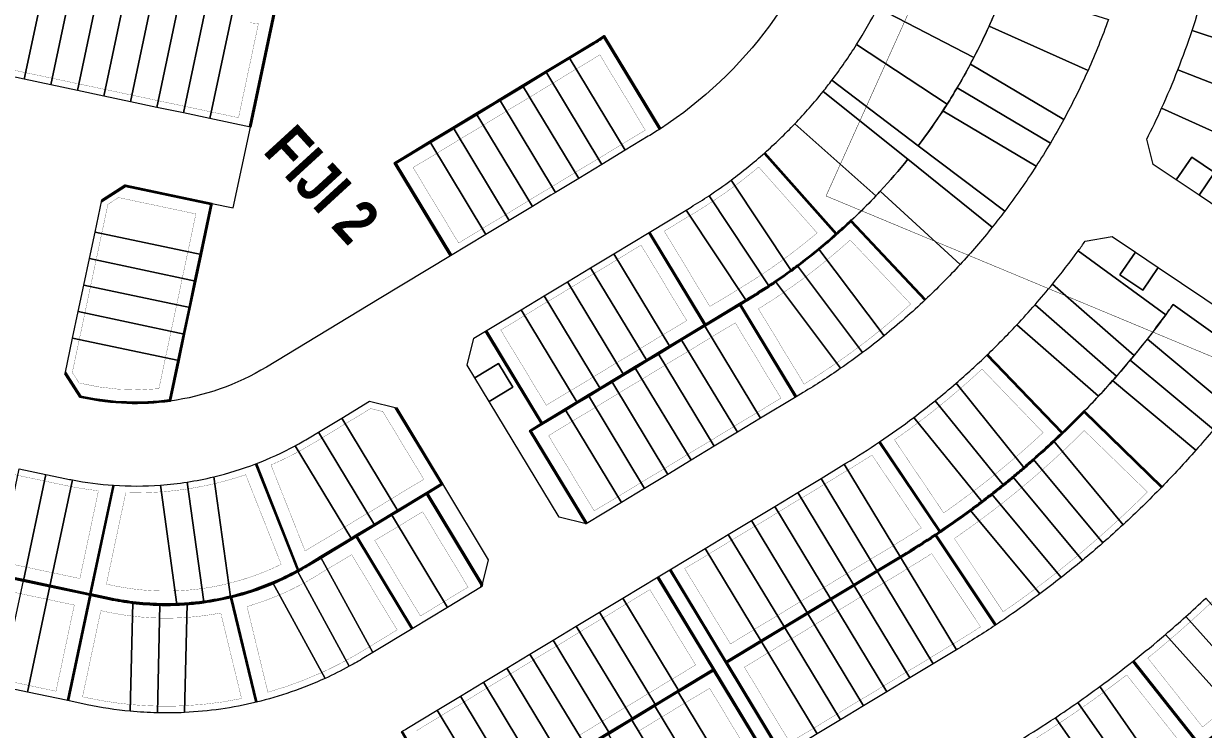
# Model space of a CAD drawing. Header units: centimetres. Extents: x -6122352 to 7132207, y -1694241 to 1947892.
# Drawn here: x 1849635 to 2110817, y -481115 to -324830 of the extents above; entities that cross this region are included whole.
import ezdxf

# ---------------------------------------------------------------- set-up
doc = ezdxf.new("R2010")
doc.units = ezdxf.units.CM
doc.header["$MEASUREMENT"] = 0
doc.linetypes.add('XR-AR-END-SETTING OUT PLAN$0$23261-XR-AR-SI-GF$0$HIDDEN', pattern=[0.375, 0.25, -0.125])
for name, color, linetype, lineweight, true_color in [('08-Compound Wall-2', 6, 'Continuous', 25, 0xff00ff), ('23585-XR-AR-DAMAC PLOT LIMITS$0$1-End units', 7, 'Continuous', 5, 0xf8991e), ('23585-XR-AR-DAMAC PLOT LIMITS$0$1-Open Space', 7, 'Continuous', 5, 0x90cf5a), ('23585-XR-AR-DAMAC PLOT LIMITS$0$1-Utility', 7, 'Continuous', 5, 0x8db1ff)]:
    doc.layers.add(name, color=color, linetype=linetype, lineweight=lineweight, true_color=true_color)
for name, color, linetype, lineweight in [('23585-XR-AR-BOUNDARY WALLS AND SETBACKS$0$A-ANNO-TEXT', 3, 'Continuous', 25), ('23585-XR-AR-DAMAC PLOT LIMITS$0$1-Mid units', 41, 'Continuous', 5), ('A-ANNO-TEXT', 3, 'Continuous', 25)]:
    doc.layers.add(name, color=color, linetype=linetype, lineweight=lineweight)
for name, color, linetype in [('23585-XR-AR-BOUNDARY WALLS AND SETBACKS$0$cluster name', 2, 'Continuous'), ('23585-XR-AR-BOUNDARY WALLS AND SETBACKS$0$setback', 7, 'XR-AR-END-SETTING OUT PLAN$0$23261-XR-AR-SI-GF$0$HIDDEN'), ('@MI-REF LAYER', 7, 'Continuous')]:
    doc.layers.add(name, color=color, linetype=linetype)
doc.layers.add('23585-XR-AR-DAMAC PLOT LIMITS$0$D-Phase New', color=7, linetype='Continuous', true_color=0x000080)
doc.styles.add('23585-XR-AR-BOUNDARY WALLS AND SETBACKS$0$Arial', font='arialbd.ttf')

# ---------------------------------------------------------------- blocks, each defined once
blk = doc.blocks.new('23585-XR-AR-BOUNDARY WALLS AND SETBACKS$0$A$Cfa569a08')
at = {"layer": '23585-XR-AR-BOUNDARY WALLS AND SETBACKS$0$cluster name', "style": '23585-XR-AR-BOUNDARY WALLS AND SETBACKS$0$Arial', "width": 0.8}
blk.add_text('FIJI 2', height=10, dxfattribs=at).set_placement((497937.17, 2770061.1))
blk = doc.blocks.new('23585-XR-AR-BOUNDARY WALLS AND SETBACKS')
at = {"layer": '08-Compound Wall-2'}
for points in [[(498150.86, 2770157.6), (498174.72, 2770158.83, -0.009717), (498175.06, 2770148.19, -0.005475), (498175.07, 2770142.19, -0.001638), (498175.05, 2770140.4, -0.003837), (498174.95, 2770136.19, -0.001716), (498174.88, 2770134.32, -0.005538), (498174.58, 2770128.26, -0.002462), (498174.41, 2770125.56), (498150.57, 2770127.25)], [(498126.4, 2770157.98), (498102.34, 2770156.59, -0.008403), (498102.62, 2770149.83), (498078.73, 2770149.24)], [(498126.41, 2770157.78), (498102.55, 2770156.4, -0.008279), (498102.82, 2770149.73, -0.010703), (498102.85, 2770141.1, -0.003451), (498102.78, 2770138.31, -0.00399), (498102.65, 2770135.1, -0.003451), (498102.5, 2770132.32, -0.00399), (498102.27, 2770129.11, -0.003451), (498102.03, 2770126.33, -0.003997), (498101.71, 2770123.12, -0.010158), (498100.67, 2770114.99, -0.001368), (498100.5, 2770113.9), (498124.12, 2770110.23)], [(498076.85, 2770118.66), (498100.48, 2770115.12, 0.010034), (498101.51, 2770123.14, 0.003997), (498101.84, 2770126.35, 0.003451), (498102.07, 2770129.12, 0.00399), (498102.3, 2770132.33, 0.003451), (498102.45, 2770135.11, 0.00399), (498102.58, 2770138.32, 0.003451), (498102.65, 2770141.1, 0.007448), (498102.67, 2770147.1, 0.00313), (498102.63, 2770149.63), (498078.73, 2770149.04)], [(498012.47, 2770143.08), (498036.37, 2770142.68, 0.008024), (498036.37, 2770147.02), (498060.46, 2770147.39)], [(498057.02, 2770111.75), (498033.59, 2770116.43), (498033.88, 2770117.9), (498033.94, 2770118.18, 0.010571), (498034.94, 2770123.81, 0.003263), (498035.21, 2770125.56, 0.007828), (498035.74, 2770129.77, 0.003262), (498035.93, 2770131.52, 0.011091), (498036.39, 2770137.51, 0.00936), (498036.56, 2770142.58, 0.00784), (498036.57, 2770146.82), (498060.47, 2770147.19)], [(498012.47, 2770142.88), (498036.36, 2770142.48, -0.009174), (498036.19, 2770137.52, -0.011091), (498035.73, 2770131.54, -0.003262), (498035.55, 2770129.79, -0.007828), (498035.01, 2770125.59, -0.003263), (498034.75, 2770123.84, -0.010572), (498033.74, 2770118.22), (498033.69, 2770117.94), (498033.37, 2770116.37), (498031.63, 2770107.7), (498008.2, 2770112.4)], [(497982.3, 2770076.37), (497958.77, 2770081.09), (497960.57, 2770090.06), (497961.75, 2770095.95), (497962.93, 2770101.83), (497963.87, 2770106.5), (497964.11, 2770107.71), (497965.29, 2770113.59), (497966.47, 2770119.48), (497967.65, 2770125.36), (497968.83, 2770131.24, 0.011418), (497969.38, 2770134.34), (497992.93, 2770129.62)], [(497982.34, 2770076.57), (497959.01, 2770081.25), (497960.77, 2770090.02), (497961.95, 2770095.91), (497963.13, 2770101.79), (497964.07, 2770106.46), (497964.31, 2770107.67), (497965.49, 2770113.55), (497966.67, 2770119.44), (497967.85, 2770125.32), (497969.03, 2770131.2, 0.010662), (497969.55, 2770134.11), (497992.89, 2770129.42)], [(498150.55, 2770127.06), (498174.39, 2770125.37, -0.002874), (498174.15, 2770122.23, -0.005505), (498173.59, 2770116.22, -0.001335), (498173.43, 2770114.77, -0.004158), (498172.89, 2770110.24, -0.001318), (498172.71, 2770108.81, -0.004166), (498172.07, 2770104.29, -0.001309), (498171.85, 2770102.87, -0.007045), (498170.56, 2770095.26, -0.002173), (498170.12, 2770092.93), (498146.57, 2770097)], [(498076.82, 2770118.46), (498100.45, 2770114.93, -0.001368), (498100.29, 2770113.84, -0.010918), (498098.74, 2770105.17), (498098.66, 2770104.74), (498097.48, 2770098.86), (498096.3, 2770092.98), (498095.12, 2770087.1), (498093.94, 2770081.21), (498092.76, 2770075.33), (498091.58, 2770069.45), (498089.82, 2770060.67), (498066.38, 2770065.37)], [(498113.44, 2770055.93), (498090.01, 2770060.63), (498091.77, 2770069.41), (498092.95, 2770075.29), (498094.13, 2770081.17), (498095.31, 2770087.06), (498096.49, 2770092.94), (498097.67, 2770098.82), (498098.86, 2770104.71), (498098.94, 2770105.13, 0.010794), (498100.47, 2770113.71), (498124.09, 2770110.03)], [(497908.76, 2770110.93), (497926.64, 2770094.77, -0.008674), (497921.05, 2770088.95, -0.003246), (497918.9, 2770086.82, -0.003202), (497916.76, 2770084.74, -0.000873), (497916.17, 2770084.18), (497931.36, 2770062.93)], [(498065.71, 2770062.04), (498089.15, 2770057.34), (498087.39, 2770048.57), (498087.33, 2770048.3), (498086.21, 2770042.72), (498086.21, 2770042.68), (498086.15, 2770042.42), (498085.02, 2770036.8), (498084.97, 2770036.54), (498083.84, 2770030.92), (498083.79, 2770030.66), (498082.66, 2770025.03), (498082.61, 2770024.77), (498081.48, 2770019.15), (498081.43, 2770018.89), (498080.3, 2770013.27), (498080.25, 2770013.01), (498079.12, 2770007.39), (498079.07, 2770007.12), (498077.94, 2770001.5), (498077.89, 2770001.24), (498076.4, 2769993.8, -0.003013), (498076.09, 2769992.3), (498052.72, 2769997.31)], [(498099.67, 2769987.34), (498076.3, 2769992.33, 0.002876), (498076.59, 2769993.76), (498078.09, 2770001.2), (498078.14, 2770001.46), (498079.27, 2770007.09), (498079.32, 2770007.35), (498080.45, 2770012.97), (498080.5, 2770013.23), (498081.63, 2770018.85), (498081.68, 2770019.11), (498082.81, 2770024.73), (498082.86, 2770025), (498083.99, 2770030.62), (498084.04, 2770030.88), (498085.17, 2770036.5), (498085.22, 2770036.76), (498086.35, 2770042.38), (498086.4, 2770042.64), (498086.41, 2770042.68), (498087.53, 2770048.26), (498087.58, 2770048.53), (498089.34, 2770057.3), (498112.78, 2770052.6)], [(497921.1, 2770027.74), (497922.11, 2770033.82), (497938.09, 2770045.24), (497944.81, 2770035.84), (497948.3, 2770030.96), (497951.79, 2770026.07), (497955.28, 2770021.19), (497958.77, 2770016.31), (497964.09, 2770008.87, -0.086389), (497950.65, 2769995.22), (497950.03, 2769994.77), (497943.94, 2769995.79)], [(497921.27, 2770027.51), (497922.3, 2770033.71), (497938.04, 2770044.96), (497944.65, 2770035.72), (497948.14, 2770030.84), (497951.63, 2770025.96), (497955.12, 2770021.08), (497958.61, 2770016.2), (497963.85, 2770008.86, -0.085752), (497950.53, 2769995.38), (497949.98, 2769994.99), (497943.78, 2769996.02)], [(497998.83, 2770044.63), (498018.19, 2770040.74), (498017.46, 2770037.07), (498015.97, 2770029.65), (498015.65, 2770028.05), (498014.79, 2770023.76), (498013.85, 2770019.08), (498013.61, 2770017.88), (498012.05, 2770010.1), (498011.39, 2770006.85, -0.009684), (498010.89, 2770004.56), (497987.2, 2770013.59)], [(498026.21, 2769977.99), (498005.28, 2769989.52, 0.040207), (498009.27, 2769998.42, 0.024778), (498011, 2770004.18), (498011.05, 2770004.4, 0.010153), (498011.59, 2770006.81), (498012.24, 2770010.06), (498013.8, 2770017.84), (498014.02, 2770018.94), (498037.46, 2770014.24)], [(497987.13, 2770013.4), (498010.84, 2770004.36), (498010.81, 2770004.23, -0.024777), (498009.08, 2769998.48, -0.04062), (498005.05, 2769989.53), (498005.02, 2769989.46, -0.024777), (498001.86, 2769984.37, -0.015427), (497999.64, 2769981.36, -0.009347), (497998.21, 2769979.6, -0.015428), (497995.71, 2769976.83, -0.024776), (497991.35, 2769972.72, -0.021562), (497987.24, 2769969.5), (497983.79, 2769967.03), (497969.46, 2769987.08)], [(497997.8, 2769947.43), (497983.9, 2769966.87), (497987.35, 2769969.34, 0.021562), (497991.48, 2769972.56, 0.024777), (497995.85, 2769976.69, 0.015428), (497998.37, 2769979.48, 0.009347), (497999.8, 2769981.23, 0.015427), (498002.02, 2769984.25, 0.024656), (498005.18, 2769989.34), (498026.12, 2769977.82)]]:
    blk.add_lwpolyline(points, format="xyb", dxfattribs=at)
for points in [[(498046.36, 2770058.61), (498022.92, 2770063.29), (498023.48, 2770066.09), (498024.68, 2770072.07), (498025.28, 2770075.06), (498025.86, 2770077.95), (498026.46, 2770080.94), (498027.05, 2770083.83), (498027.65, 2770086.82), (498028.23, 2770089.71), (498028.83, 2770092.71), (498029.41, 2770095.6), (498030.01, 2770098.59), (498030.59, 2770101.48), (498031.77, 2770107.36), (498031.81, 2770107.56), (498033.55, 2770116.24), (498056.98, 2770111.55)], [(498008.16, 2770112.2), (498031.59, 2770107.5), (498031.57, 2770107.4), (498030.39, 2770101.52), (498029.81, 2770098.63), (498029.21, 2770095.64), (498028.63, 2770092.75), (498028.03, 2770089.75), (498027.45, 2770086.86), (498026.85, 2770083.87), (498026.27, 2770080.98), (498025.67, 2770077.99), (498025.09, 2770075.1), (498024.49, 2770072.11), (498023.33, 2770066.32), (497999.89, 2770071.02)], [(497916.02, 2770084.05), (497931.2, 2770062.81)], [(498046.32, 2770058.41), (498022.69, 2770063.13), (498023.29, 2770066.12), (497999.85, 2770070.83)], [(498089.87, 2770060.46), (498066.34, 2770065.18)], [(498065.75, 2770062.24), (498089.28, 2770057.52)], [(498113.4, 2770055.73), (498089.87, 2770060.46)], [(498089.28, 2770057.52), (498112.81, 2770052.8)], [(497999.07, 2770044.78), (498018.43, 2770040.9), (498017.65, 2770037.03), (498040.69, 2770032.41), (498041.01, 2770031.93)], [(498037.5, 2770014.43), (498014.06, 2770019.14), (498014.98, 2770023.72), (498015.84, 2770028.01), (498016.16, 2770029.61), (498017.61, 2770036.83), (498040.57, 2770032.23), (498040.84, 2770031.82)], [(497969.3, 2769986.96), (497983.62, 2769966.92), (497976.26, 2769961.65), (497971.38, 2769958.16), (497966.5, 2769954.67), (497959.22, 2769949.47), (497945.32, 2769968.91)], [(497973.23, 2769929.86), (497959.33, 2769949.31), (497966.61, 2769954.51), (497971.5, 2769958), (497976.38, 2769961.49), (497983.74, 2769966.75), (497997.64, 2769947.31)]]:
    blk.add_lwpolyline(points, dxfattribs=at)
at = {"layer": '23585-XR-AR-BOUNDARY WALLS AND SETBACKS$0$setback', "ltscale": 40, "const_width": 0.05}
for points in [[(498125.06, 2770154.8), (498105.59, 2770153.68, -0.004735), (498105.72, 2770149.8, -0.010703), (498105.75, 2770141.04, -0.003451), (498105.68, 2770138.22, -0.00399), (498105.55, 2770134.96, -0.003451), (498105.39, 2770132.14, -0.00399), (498105.16, 2770128.88, -0.003451), (498104.92, 2770126.07, -0.003997), (498104.6, 2770122.81, -0.007984), (498103.79, 2770116.33), (498123.06, 2770113.33, 0.009889), (498124.13, 2770122.13, 0.006655), (498124.66, 2770128.07, 0.00665), (498125.02, 2770134.02, 0.00665), (498125.23, 2770139.97, 0.006655), (498125.28, 2770145.94, 0.009889)], [(498152.49, 2770154.78), (498171.96, 2770155.78, -0.00704), (498172.16, 2770148.15, -0.005475), (498172.17, 2770142.22, -0.001638), (498172.15, 2770140.44, -0.003837), (498172.05, 2770136.29, -0.001716), (498171.98, 2770134.43, -0.005323), (498171.7, 2770128.66), (498152.25, 2770130.04, 0.006299), (498152.54, 2770136.37, 0.006001), (498152.67, 2770142.41, 0.006001), (498152.66, 2770148.44, 0.006299)], [(498078.73, 2770121.31), (498098.02, 2770118.42, 0.006381), (498098.63, 2770123.46, 0.003997), (498098.95, 2770126.62, 0.003451), (498099.18, 2770129.35, 0.00399), (498099.4, 2770132.51, 0.003451), (498099.55, 2770135.25, 0.00399), (498099.68, 2770138.41, 0.003451), (498099.75, 2770141.15, 0.006926), (498099.77, 2770146.66), (498080.28, 2770146.18, -0.00896), (498080.21, 2770139.76, -0.008448), (498079.94, 2770133.72, -0.008448), (498079.46, 2770127.68, -0.00896)], [(498056.12, 2770114.89), (498037, 2770118.71, 0.008542), (498037.81, 2770123.36, 0.003263), (498038.08, 2770125.15, 0.007828), (498038.63, 2770129.44, 0.003262), (498038.82, 2770131.24, 0.011091), (498039.28, 2770137.35, 0.00936), (498039.46, 2770142.53, 0.002601), (498039.48, 2770143.97), (498058.98, 2770144.27, -0.014303), (498058.69, 2770135.25, -0.009419), (498058.22, 2770129.32, -0.009419), (498057.53, 2770123.42, -0.013704)], [(498013.88, 2770139.95), (498033.38, 2770139.63, -0.00369), (498033.29, 2770137.68, -0.011091), (498032.84, 2770131.83, -0.003262), (498032.66, 2770130.11, -0.007828), (498032.14, 2770126, -0.003263), (498031.88, 2770124.29, -0.010572), (498030.9, 2770118.79), (498030.84, 2770118.51), (498030.53, 2770116.94), (498029.36, 2770111.11), (498010.24, 2770114.95), (498011.52, 2770121.35, 0.000007), (498011.52, 2770121.35), (498011.78, 2770122.62, 0.010571), (498012.62, 2770127.32, 0.013484), (498013.4, 2770133.35, 0.01467)], [(497981.42, 2770079.61), (497962.3, 2770083.44), (497963.51, 2770089.47), (497964.69, 2770095.35), (497965.87, 2770101.24), (497966.81, 2770105.91), (497967.05, 2770107.12), (497968.23, 2770113), (497969.42, 2770118.89), (497970.6, 2770124.77), (497971.78, 2770130.65, 0.000521), (497971.81, 2770130.8), (497990.92, 2770126.96, -0.00041), (497990.9, 2770126.81), (497989.71, 2770120.93), (497988.53, 2770115.05), (497987.35, 2770109.17), (497986.17, 2770103.28), (497985.93, 2770102.08), (497984.99, 2770097.4), (497983.81, 2770091.52), (497982.63, 2770085.64)], [(498151.83, 2770124.06), (498171.28, 2770122.68, -0.000198), (498171.26, 2770122.46, -0.005505), (498170.7, 2770116.52, -0.001335), (498170.55, 2770115.08, -0.004158), (498170.02, 2770110.61, -0.001318), (498169.83, 2770109.19, -0.004166), (498169.2, 2770104.72, -0.001309), (498168.99, 2770103.32, -0.006594), (498167.8, 2770096.27), (498148.58, 2770099.59, 0.006243), (498149.64, 2770105.78, 0.006001), (498150.5, 2770111.76, 0.006001), (498151.22, 2770117.75, 0.006299)], [(498077.85, 2770115.37), (498097.13, 2770112.49, -0.008633), (498095.9, 2770105.74), (498095.82, 2770105.31), (498094.64, 2770099.43), (498093.45, 2770093.55), (498092.27, 2770087.67), (498091.09, 2770081.78), (498089.91, 2770075.9), (498088.73, 2770070.02), (498087.52, 2770063.99), (498068.4, 2770067.82), (498069.61, 2770073.86), (498070.79, 2770079.74), (498071.98, 2770085.62), (498073.16, 2770091.5), (498074.34, 2770097.39), (498075.52, 2770103.27), (498076.7, 2770109.15), (498076.78, 2770109.58, 0.008223)], [(498122.14, 2770107.4, -0.007571), (498120.9, 2770100.73), (498120.82, 2770100.3), (498119.64, 2770094.41), (498118.46, 2770088.53), (498117.28, 2770082.65), (498116.1, 2770076.77), (498114.91, 2770070.88), (498113.73, 2770065), (498112.52, 2770058.97), (498093.41, 2770062.81), (498094.62, 2770068.84), (498095.8, 2770074.72), (498096.98, 2770080.6), (498098.16, 2770086.49), (498099.34, 2770092.37), (498100.52, 2770098.25), (498101.7, 2770104.13), (498101.78, 2770104.56, 0.007252), (498102.87, 2770110.4)], [(497923.14, 2770030.87), (497937.39, 2770041.06), (497942.37, 2770034.09), (497945.86, 2770029.21), (497949.35, 2770024.33), (497952.84, 2770019.45), (497956.33, 2770014.57), (497960.4, 2770008.87, -0.084357), (497947.53, 2769996.71), (497944.8, 2769997.16), (497940.47, 2770003.23), (497936.98, 2770008.11), (497933.49, 2770012.99), (497930, 2770017.87), (497926.51, 2770022.75), (497922.68, 2770028.11)], [(497997.61, 2770042.01), (498014.8, 2770038.57), (498014.61, 2770037.64), (498013.12, 2770030.22), (498012.8, 2770028.62), (498011.94, 2770024.33), (498011, 2770019.65), (498010.76, 2770018.45), (498009.2, 2770010.67), (498008.76, 2770008.47), (497989.61, 2770015.77, 0.022299), (497991.55, 2770022.24, 0.01198), (497992.34, 2770025.77), (497992.83, 2770028.17), (497994.01, 2770034.05), (497995.29, 2770040.47)], [(498036.6, 2770017.57), (498017.48, 2770021.41), (498017.83, 2770023.15), (498018.69, 2770027.44, 0.000005), (498018.69, 2770027.44), (498019.01, 2770029.04), (498019.91, 2770033.52), (498039.03, 2770029.68), (498037.81, 2770023.6)], [(498026.25, 2769981.28), (498009.15, 2769990.69, 0.028811), (498012, 2769997.45, 0.024792), (498013.82, 2770003.49), (498013.87, 2770003.71, 0.010159), (498014.43, 2770006.24), (498015.08, 2770009.49), (498016.3, 2770015.53), (498035.41, 2770011.69), (498033.99, 2770004.6), (498033.55, 2770002.4, -0.011091), (498032.75, 2769998.8, -0.017737), (498031.13, 2769993.13, -0.038579)], [(497987.42, 2770010.19), (498007.36, 2770002.58, -0.014261), (498006.35, 2769999.45, -0.04062), (498002.51, 2769990.93), (498002.48, 2769990.87, -0.024778), (497999.47, 2769986.01, -0.015427), (497997.36, 2769983.15, -0.009347), (497996, 2769981.48, -0.015428), (497993.62, 2769978.84, -0.024776), (497989.47, 2769974.92, -0.021562), (497985.55, 2769971.86), (497984.46, 2769971.08), (497972.42, 2769987.92, 0.025648), (497977.53, 2769993.76, 0.020243), (497981.13, 2769998.71, 0.020271), (497984.32, 2770003.95, 0.023048)], [(497968.02, 2769983.75), (497979.58, 2769967.59), (497974.57, 2769964.01), (497969.69, 2769960.52), (497964.81, 2769957.03), (497959.81, 2769953.46), (497948.47, 2769969.32), (497953.47, 2769972.9), (497958.35, 2769976.39), (497962.16, 2769979.11, 0.004435), (497963.25, 2769979.9, 0.020279)], [(497999.29, 2769950.33), (497987.95, 2769966.2), (497989.04, 2769966.98, 0.021562), (497993.36, 2769970.36, 0.024777), (497997.95, 2769974.68, 0.015428), (498000.58, 2769977.6, 0.009347), (498002.08, 2769979.44, 0.015427), (498004.41, 2769982.61, 0.013283), (498006.26, 2769985.44), (498023.35, 2769976.03, -0.038578), (498015.94, 2769965.58, -0.017737), (498012.01, 2769961.18, -0.017737), (498007.78, 2769957.07, -0.028589), (498000.38, 2769951.11)]]:
    blk.add_lwpolyline(points, format="xyb", close=True, dxfattribs=at)
for points in [[(498045.44, 2770061.65), (498026.32, 2770065.47), (498026.33, 2770065.51), (498027.53, 2770071.5), (498028.13, 2770074.49), (498028.71, 2770077.38), (498029.31, 2770080.37), (498029.89, 2770083.26), (498030.49, 2770086.25), (498031.07, 2770089.14), (498031.67, 2770092.14), (498032.25, 2770095.03), (498032.85, 2770098.02), (498033.43, 2770100.91), (498034.61, 2770106.79), (498034.65, 2770106.99), (498035.82, 2770112.82), (498054.94, 2770109), (498053.73, 2770102.97), (498052.55, 2770097.09), (498051.37, 2770091.21), (498050.19, 2770085.33), (498049.01, 2770079.44), (498047.83, 2770073.56), (498046.65, 2770067.68)], [(498009.06, 2770109.07), (498028.18, 2770105.23), (498027.55, 2770102.09), (498026.97, 2770099.2), (498026.37, 2770096.21), (498025.79, 2770093.32), (498025.19, 2770090.32), (498024.61, 2770087.43), (498024.01, 2770084.44), (498023.43, 2770081.55), (498022.83, 2770078.56), (498022.25, 2770075.67), (498021.64, 2770072.68), (498021.03, 2770069.64), (498001.92, 2770073.47), (498003.13, 2770079.5), (498004.31, 2770085.39), (498005.49, 2770091.27), (498006.67, 2770097.15), (498007.85, 2770103.04)], [(497974.64, 2769932.71), (497963.3, 2769948.58), (497968.3, 2769952.15), (497973.18, 2769955.64), (497978.06, 2769959.13), (497983.07, 2769962.71), (497994.41, 2769946.84), (497989.4, 2769943.27), (497984.52, 2769939.78), (497979.64, 2769936.29)]]:
    blk.add_lwpolyline(points, close=True, dxfattribs=at)
blk.add_lwpolyline([(497914.31, 2770078.51, 0.001937), (497915.66, 2770079.74), (497928.05, 2770062.41), (497923.05, 2770058.83), (497918.17, 2770055.34), (497913.29, 2770051.85), (497908.4, 2770048.36), (497903.52, 2770044.87), (497898.64, 2770041.38), (497893.76, 2770037.89), (497888.88, 2770034.4), (497884, 2770030.92), (497879, 2770027.34), (497867.66, 2770043.2)], format="xyb", dxfattribs=at)
for points in [[(498054.76, 2769999.84), (498055.98, 2770005.91), (498057.16, 2770011.79), (498058.34, 2770017.68), (498059.52, 2770023.56), (498060.7, 2770029.44), (498061.88, 2770035.32), (498063.06, 2770041.21), (498064.24, 2770047.09), (498065.42, 2770052.97), (498066.63, 2770059), (498085.75, 2770055.17), (498084.54, 2770049.14), (498084.49, 2770048.87), (498083.37, 2770043.29), (498083.36, 2770043.26), (498083.31, 2770042.99), (498082.18, 2770037.37), (498082.13, 2770037.11), (498081, 2770031.49), (498080.95, 2770031.23), (498079.82, 2770025.6)], [(498088.06, 2770036.19), (498089.19, 2770041.81), (498089.24, 2770042.07), (498089.25, 2770042.1), (498090.37, 2770047.69), (498090.43, 2770047.96), (498091.64, 2770053.99), (498110.75, 2770050.15)]]:
    blk.add_lwpolyline(points, dxfattribs=at)
at = {"layer": '23585-XR-AR-BOUNDARY WALLS AND SETBACKS$0$A-ANNO-TEXT'}
blk.add_blockref('23585-XR-AR-BOUNDARY WALLS AND SETBACKS$0$A$Cfa569a08', (0, 0), dxfattribs=at)
blk = doc.blocks.new('A$C9d9485f6')
at = {"layer": 'A-ANNO-TEXT', "rotation": 312.4881850805905}
blk.add_blockref('23585-XR-AR-BOUNDARY WALLS AND SETBACKS', (-2377088.53, -1504219.25), dxfattribs=at)
blk = doc.blocks.new('23585-XR-AR-DAMAC PLOT LIMITS')
at = {"layer": '23585-XR-AR-DAMAC PLOT LIMITS$0$1-End units', "color": 251, "true_color": 0x636466}
for points in [[(498077.37, 2770242.81), (498056.39, 2770231.14, 0.0131), (498051.66, 2770239.15), (498071.76, 2770252.27, -0.013639)], [(498082.23, 2770233.49), (498060.68, 2770222.94, 0.013033), (498056.39, 2770231.14), (498077.37, 2770242.81, -0.013033)], [(498085.94, 2770225.5, -0.002102), (498086.61, 2770223.94), (498064.54, 2770214.52, 0.013035), (498060.68, 2770222.94), (498082.23, 2770233.49, -0.010932)], [(498047.35, 2770208.16), (498025.33, 2770198.62, 0.009568), (498023.18, 2770203.33, 0.007816), (498021.29, 2770207.12), (498042.1, 2770219.11, -0.019057)], [(498051.75, 2770196.85), (498028.77, 2770189.87, 0.003163), (498028.19, 2770191.48, 0.014221), (498025.33, 2770198.62), (498047.35, 2770208.16, -0.019058)], [(498025.33, 2770198.62, -0.014221), (498028.19, 2770191.48), (498005.66, 2770183.2, 0.021398), (498001.99, 2770191.99), (498023.18, 2770203.33, -0.009568)], [(498030.64, 2770184.16, -0.007744), (498031.79, 2770180.13), (498008.52, 2770174.27, 0.021059), (498005.66, 2770183.2), (498028.19, 2770191.48, -0.014254)], [(498122.6, 2770188.08, -0.008114), (498123.88, 2770180.88), (498100.09, 2770177.67, 0.00836), (498098.88, 2770184.3, 0.003471), (498098.31, 2770187.04), (498119.04, 2770191.43)], [(498057.88, 2770173.52), (498034.27, 2770169.19, 0.017388), (498032.25, 2770178.38), (498055.24, 2770185.37, -0.01906)], [(498100.8, 2770173.05), (498076.93, 2770170.4, 0.013148), (498075.35, 2770179.6), (498098.88, 2770184.3, -0.014154)], [(498034.27, 2770169.19), (498010.66, 2770164.87, 0.021678), (498008.52, 2770174.27), (498031.79, 2770180.13, -0.020735)], [(498059.92, 2770158.22), (498036.01, 2770156.2, 0.017173), (498034.91, 2770165.43), (498058.63, 2770169.08, -0.017173)], [(498126.41, 2770157.88), (498102.45, 2770156.5, 0.005751), (498102.12, 2770161.12, 0.005794), (498101.69, 2770165.78), (498125.49, 2770168.98, -0.012344)], [(498036.01, 2770156.2, -0.002693), (498036.12, 2770154.75), (498012.23, 2770152.33, 0.021345), (498011.19, 2770161.77), (498034.91, 2770165.43, -0.017173)], [(498102.73, 2770149.73), (498078.73, 2770149.14, 0.013148), (498078.26, 2770158.47), (498102.12, 2770161.12, -0.014154)], [(498060.47, 2770147.29), (498036.47, 2770146.92, 0.014481), (498036.12, 2770154.75, 0.002693), (498036.01, 2770156.2), (498059.92, 2770158.22, -0.017175)], [(498126.78, 2770145.95), (498102.77, 2770147.11, 0.003254), (498102.73, 2770149.73, 0.008403), (498102.45, 2770156.5), (498126.41, 2770157.88, -0.013236)], [(498036.47, 2770142.58), (498012.47, 2770142.98, 0.021026), (498012.23, 2770152.33), (498036.12, 2770154.75, -0.022509)], [(498102.75, 2770141.1, -0.003451), (498102.68, 2770138.32), (498078.71, 2770139.81, 0.013148), (498078.73, 2770149.14), (498102.73, 2770149.73, -0.010703)], [(498060.19, 2770135.16), (498036.29, 2770137.52, 0.00936), (498036.47, 2770142.58, 0.008024), (498036.47, 2770146.92), (498060.47, 2770147.29, -0.019058)], [(498036.47, 2770142.58, -0.009359), (498036.29, 2770137.52, -0.011091), (498035.83, 2770131.53, -0.003262), (498035.65, 2770129.78), (498011.91, 2770133.5, 0.021322), (498012.47, 2770142.98)], [(498175.05, 2770136.19, -0.001716), (498174.98, 2770134.31, -0.005538), (498174.68, 2770128.25, -0.002553), (498174.5, 2770125.46), (498150.56, 2770127.16, 0.009281), (498151.04, 2770136.42)], [(497992.93, 2770129.62, -0.00847), (497992.37, 2770126.52), (497991.19, 2770120.64), (497967.66, 2770125.36), (497968.84, 2770131.24, 0.011418), (497969.39, 2770134.34)], [(498101.94, 2770126.34, -0.003997), (498101.62, 2770123.13, -0.010158), (498100.57, 2770115.01), (498076.83, 2770118.56, 0.013148), (498077.97, 2770127.83)], [(498059.01, 2770123.22, -0.015506), (498057.37, 2770113.48), (498057.01, 2770111.65), (498033.47, 2770116.35), (498033.79, 2770117.92), (498033.84, 2770118.2, 0.010571), (498034.85, 2770123.83, 0.003263), (498035.11, 2770125.58)], [(498174.5, 2770125.46, -0.002965), (498174.25, 2770122.22, -0.005505), (498173.69, 2770116.21, -0.001335), (498173.53, 2770114.76), (498149.73, 2770117.91, 0.009281), (498150.56, 2770127.16)], [(498125.63, 2770121.97, -0.013236), (498124.1, 2770110.13), (498100.39, 2770113.82, 0.001492), (498100.57, 2770115.01, 0.010158), (498101.62, 2770123.13)], [(498100.57, 2770115.01, -0.001492), (498100.39, 2770113.82, -0.010918), (498098.84, 2770105.15), (498098.76, 2770104.73), (498075.23, 2770109.45), (498075.31, 2770109.88, 0.012412), (498076.83, 2770118.56)], [(498124.1, 2770110.13, -0.010918), (498122.38, 2770100.43), (498122.29, 2770100), (498098.76, 2770104.73), (498098.84, 2770105.15, 0.010918), (498100.39, 2770113.82)], [(498171.95, 2770102.86, -0.007045), (498170.66, 2770095.25, -0.002262), (498170.2, 2770092.81), (498146.55, 2770096.9, 0.009258), (498148.16, 2770106.02)], [(497931.37, 2770062.93), (497923.92, 2770057.61), (497909.3, 2770078.06, 0.001065), (497910.05, 2770078.71, 0.003248), (497912.3, 2770080.73, 0.003202), (497914.49, 2770082.74, 0.002388), (497916.11, 2770084.27)], [(498013.71, 2770017.86), (498012.14, 2770010.08), (498011.49, 2770006.83, -0.010152), (498010.96, 2770004.42), (497987.17, 2770013.5, 0.032274), (497990.09, 2770022.6)], [(497964.1, 2770008.87, -0.086389), (497950.65, 2769995.22), (497950.03, 2769994.78), (497943.94, 2769995.79), (497939.25, 2770002.36), (497958.77, 2770016.31)], [(498010.96, 2770004.42), (498010.91, 2770004.2, -0.024777), (498009.18, 2769998.45, -0.04062), (498005.14, 2769989.48), (498005.11, 2769989.42), (497983.01, 2770004.67, 0.032922), (497987.17, 2770013.5)], [(498078.04, 2770001.48), (498077.99, 2770001.22), (498076.5, 2769993.78, -0.003073), (498076.18, 2769992.25), (498076.17, 2769992.19), (498052.7, 2769997.21, 0.003206), (498052.97, 2769998.5), (498054.51, 2770006.21)], [(498032.56, 2769992.67, -0.047616), (498026.17, 2769977.9), (498005.14, 2769989.48, 0.04062), (498009.18, 2769998.45)], [(497998.29, 2769979.54, -0.015428), (497995.78, 2769976.76, -0.024776), (497991.42, 2769972.64, -0.021562), (497987.3, 2769969.42), (497983.76, 2769966.89), (497969.38, 2769987.02, 0.034991), (497976.36, 2769994.69)], [(498026.17, 2769977.9, -0.047618), (498017.1, 2769964.62), (497999.72, 2769981.3, 0.015427), (498001.94, 2769984.31, 0.024777), (498005.11, 2769989.42), (498005.14, 2769989.48)], [(497983.76, 2769966.89), (497976.32, 2769961.57), (497962.36, 2769981.11, 0.030977), (497969.38, 2769987.02)], [(498008.79, 2769955.96, -0.028589), (498001.25, 2769949.89), (497997.72, 2769947.37), (497983.76, 2769966.89), (497987.3, 2769969.42, 0.021562), (497991.42, 2769972.64)]]:
    blk.add_lwpolyline(points, format="xyb", close=True, dxfattribs=at)
for points in [[(498033.79, 2770117.92), (498033.47, 2770116.35), (498031.71, 2770107.58), (498008.18, 2770112.3), (498010.05, 2770121.65)], [(498057.01, 2770111.65), (498055.21, 2770102.68), (498031.67, 2770107.38), (498031.71, 2770107.58), (498033.47, 2770116.35)], [(498008.18, 2770112.3), (498031.71, 2770107.58), (498031.67, 2770107.38), (498030.49, 2770101.5), (498029.91, 2770098.61), (498006.38, 2770103.33)], [(497960.57, 2770090.06), (497984.1, 2770085.34), (497982.3, 2770076.37), (497958.77, 2770081.09)], [(498025.19, 2770075.08), (498024.59, 2770072.09), (498023.39, 2770066.11), (497999.86, 2770070.83), (498001.66, 2770079.8)], [(498091.68, 2770069.43), (498089.88, 2770060.46), (498066.34, 2770065.18), (498068.15, 2770074.15)], [(498048.12, 2770067.38), (498046.32, 2770058.41), (498022.79, 2770063.12), (498023.39, 2770066.11), (498024.59, 2770072.09)], [(498115.21, 2770064.71), (498113.41, 2770055.73), (498089.88, 2770060.46), (498091.68, 2770069.43)], [(498089.29, 2770057.52), (498087.49, 2770048.55), (498063.95, 2770053.27), (498065.76, 2770062.24)], [(498112.82, 2770052.8), (498110.96, 2770043.56), (498087.43, 2770048.28), (498087.49, 2770048.55), (498089.29, 2770057.52)], [(497938.09, 2770045.24), (497944.82, 2770035.84), (497925.29, 2770021.88), (497921.1, 2770027.74), (497922.11, 2770033.82)], [(498018.33, 2770040.92), (498017.56, 2770037.05), (498016.07, 2770029.63), (497992.54, 2770034.35), (497993.95, 2770041.37), (497999.07, 2770044.78)], [(498040.69, 2770032.41), (498041.01, 2770031.93), (498039.28, 2770023.31), (498015.75, 2770028.03), (498016.07, 2770029.63), (498017.56, 2770037.05)], [(498039.28, 2770023.31), (498037.48, 2770014.34), (498013.95, 2770019.06), (498014.89, 2770023.74), (498015.75, 2770028.03)], [(498037.48, 2770014.34), (498035.47, 2770004.31), (498012.14, 2770010.08), (498013.71, 2770017.86), (498013.95, 2770019.06)], [(497983.76, 2769966.89), (497997.72, 2769947.37), (497990.28, 2769942.05), (497976.32, 2769961.57)]]:
    blk.add_lwpolyline(points, close=True, dxfattribs=at)
at = {"layer": '23585-XR-AR-DAMAC PLOT LIMITS$0$1-Mid units', "color": 251, "true_color": 0x636466}
for points in [[(498053.6, 2770191.14), (498030.64, 2770184.16, 0.011091), (498028.77, 2770189.87), (498051.75, 2770196.85, -0.009418)], [(498055.24, 2770185.37), (498032.25, 2770178.38, 0.003346), (498031.79, 2770180.13, 0.007744), (498030.64, 2770184.16), (498053.6, 2770191.14, -0.009419)], [(498124.77, 2770174.94), (498100.98, 2770171.74, 0.001648), (498100.8, 2770173.05, 0.005794), (498100.09, 2770177.67), (498123.88, 2770180.88, -0.00665)], [(498125.49, 2770168.98), (498101.69, 2770165.78, 0.001648), (498101.55, 2770167.1, 0.005794), (498100.98, 2770171.74), (498124.77, 2770174.94, -0.00665)], [(498101.55, 2770167.1), (498077.7, 2770164.45, 0.008448), (498076.93, 2770170.4), (498100.8, 2770173.05, -0.007442)], [(498102.12, 2770161.12), (498078.26, 2770158.47, 0.008448), (498077.7, 2770164.45), (498101.55, 2770167.1, -0.007442)], [(498175.16, 2770148.19, -0.005475), (498175.17, 2770142.19), (498151.17, 2770142.42, 0.006001), (498151.16, 2770148.42)], [(498126.78, 2770145.95, -0.006655), (498126.73, 2770139.94), (498102.75, 2770141.1, 0.007448), (498102.77, 2770147.11)], [(498126.73, 2770139.94, -0.00665), (498126.52, 2770133.95), (498102.55, 2770135.1, 0.00399), (498102.68, 2770138.32, 0.003451), (498102.75, 2770141.1)], [(498175.17, 2770142.19, -0.001638), (498175.15, 2770140.4, -0.003837), (498175.05, 2770136.19), (498151.04, 2770136.42, 0.006001), (498151.17, 2770142.42)], [(498102.68, 2770138.32, -0.00399), (498102.55, 2770135.1, -0.003451), (498102.4, 2770132.32), (498078.44, 2770133.81, 0.008448), (498078.71, 2770139.81)], [(498060.19, 2770135.16, -0.009419), (498059.72, 2770129.18), (498035.83, 2770131.53, 0.011091), (498036.29, 2770137.52)], [(498126.52, 2770133.95, -0.00665), (498126.15, 2770127.96), (498102.17, 2770129.11, 0.00399), (498102.4, 2770132.32, 0.003451), (498102.55, 2770135.1)], [(498035.65, 2770129.78, -0.007828), (498035.11, 2770125.58, -0.003263), (498034.85, 2770123.83), (498011.14, 2770127.55, 0.013484), (498011.91, 2770133.5)], [(498102.4, 2770132.32, -0.00399), (498102.17, 2770129.11, -0.003451), (498101.94, 2770126.34), (498077.97, 2770127.83, 0.008448), (498078.44, 2770133.81)], [(498059.72, 2770129.18, -0.009419), (498059.01, 2770123.22), (498035.11, 2770125.58, 0.007828), (498035.65, 2770129.78, 0.003262), (498035.83, 2770131.53)], [(498034.85, 2770123.83, -0.010572), (498033.84, 2770118.2), (498033.79, 2770117.92), (498010.05, 2770121.65), (498010.31, 2770122.92, 0.010571), (498011.14, 2770127.55)], [(498126.15, 2770127.96, -0.006655), (498125.63, 2770121.97), (498101.62, 2770123.13, 0.003997), (498101.94, 2770126.34, 0.003451), (498102.17, 2770129.11)], [(498173.53, 2770114.76, -0.004158), (498172.99, 2770110.23, -0.001318), (498172.81, 2770108.8), (498149.02, 2770111.95, 0.006001), (498149.73, 2770117.91)], [(498172.81, 2770108.8, -0.004166), (498172.17, 2770104.28, -0.001309), (498171.95, 2770102.86), (498148.16, 2770106.02, 0.006001), (498149.02, 2770111.95)], [(497923.92, 2770057.61), (497919.04, 2770054.12), (497904.72, 2770074.15, 0.006472), (497909.3, 2770078.06)], [(497919.04, 2770054.12), (497914.16, 2770050.63), (497900.05, 2770070.37, 0.001715), (497901.3, 2770071.36), (497903.92, 2770073.49, 0.001115), (497904.72, 2770074.15)], [(497914.16, 2770050.63), (497909.28, 2770047.14), (497895.29, 2770066.71, 0.003397), (497897.81, 2770068.62, 0.003057), (497900.05, 2770070.37)], [(497909.28, 2770047.14), (497904.4, 2770043.65), (497890.44, 2770063.18), (497891.28, 2770063.78, 0.002539), (497893.2, 2770065.16, 0.002796), (497895.29, 2770066.71)], [(498014.89, 2770023.74), (498013.95, 2770019.06), (498013.71, 2770017.86), (497990.09, 2770022.6, 0.01198), (497990.87, 2770026.07), (497991.36, 2770028.47)], [(498035.47, 2770004.31), (498035.02, 2770002.1, -0.011091), (498034.2, 2769998.44), (498010.91, 2770004.2), (498010.96, 2770004.42, 0.010152), (498011.49, 2770006.83), (498012.14, 2770010.08)], [(498005.11, 2769989.42, -0.024777), (498001.94, 2769984.31), (497979.88, 2769999.54, 0.020271), (497983.01, 2770004.67)], [(498034.2, 2769998.44, -0.017737), (498032.56, 2769992.67), (498009.18, 2769998.45, 0.024777), (498010.91, 2770004.2)], [(498001.94, 2769984.31, -0.015427), (497999.72, 2769981.3, -0.009347), (497998.29, 2769979.54), (497976.36, 2769994.69, 0.020243), (497979.88, 2769999.54)], [(497976.32, 2769961.57), (497971.44, 2769958.08), (497957.48, 2769977.61), (497961.29, 2769980.33, 0.004435), (497962.36, 2769981.11)], [(498017.1, 2769964.62, -0.017737), (498013.1, 2769960.14), (497995.78, 2769976.76, 0.015428), (497998.29, 2769979.54, 0.009347), (497999.72, 2769981.3)], [(498013.1, 2769960.14, -0.017737), (498008.79, 2769955.96), (497991.42, 2769972.64, 0.024777), (497995.78, 2769976.76)]]:
    blk.add_lwpolyline(points, format="xyb", close=True, dxfattribs=at)
for points in [[(497967.66, 2770125.36), (497991.19, 2770120.64), (497990.01, 2770114.75), (497966.48, 2770119.48)], [(497966.48, 2770119.48), (497990.01, 2770114.75), (497988.83, 2770108.87), (497965.3, 2770113.59)], [(497965.3, 2770113.59), (497988.83, 2770108.87), (497987.65, 2770102.99), (497964.11, 2770107.71)], [(498098.76, 2770104.73), (498097.58, 2770098.84), (498074.05, 2770103.57), (498075.23, 2770109.45)], [(497964.11, 2770107.71), (497987.65, 2770102.99), (497987.4, 2770101.78), (497986.47, 2770097.11), (497962.93, 2770101.83), (497963.87, 2770106.5)], [(498031.67, 2770107.38), (498055.21, 2770102.68), (498054.02, 2770096.8), (498030.49, 2770101.5)], [(498122.29, 2770100), (498121.11, 2770094.12), (498097.58, 2770098.84), (498098.76, 2770104.73)], [(497962.93, 2770101.83), (497986.47, 2770097.11), (497985.28, 2770091.22), (497961.75, 2770095.95)], [(498006.38, 2770103.33), (498029.91, 2770098.61), (498029.31, 2770095.62), (498028.73, 2770092.73), (498005.2, 2770097.45)], [(498054.02, 2770096.8), (498052.84, 2770090.91), (498029.31, 2770095.62), (498029.91, 2770098.61), (498030.49, 2770101.5)], [(498097.58, 2770098.84), (498096.4, 2770092.96), (498072.87, 2770097.68), (498074.05, 2770103.57)], [(498121.11, 2770094.12), (498119.93, 2770088.24), (498096.4, 2770092.96), (498097.58, 2770098.84)], [(497961.75, 2770095.95), (497985.28, 2770091.22), (497984.1, 2770085.34), (497960.57, 2770090.06)], [(498028.73, 2770092.73), (498028.13, 2770089.73), (498027.55, 2770086.84), (498004.02, 2770091.57), (498005.2, 2770097.45)], [(498096.4, 2770092.96), (498095.22, 2770087.08), (498071.69, 2770091.8), (498072.87, 2770097.68)], [(498052.84, 2770090.91), (498051.66, 2770085.03), (498028.13, 2770089.73), (498028.73, 2770092.73), (498029.31, 2770095.62)], [(498027.55, 2770086.84), (498026.95, 2770083.85), (498026.37, 2770080.96), (498002.84, 2770085.68), (498004.02, 2770091.57)], [(498095.22, 2770087.08), (498094.04, 2770081.19), (498070.51, 2770085.92), (498071.69, 2770091.8)], [(498119.93, 2770088.24), (498118.75, 2770082.35), (498095.22, 2770087.08), (498096.4, 2770092.96)], [(498051.66, 2770085.03), (498050.48, 2770079.15), (498026.95, 2770083.85), (498027.55, 2770086.84), (498028.13, 2770089.73)], [(498002.84, 2770085.68), (498026.37, 2770080.96), (498025.77, 2770077.97), (498025.19, 2770075.08), (498001.66, 2770079.8)], [(498094.04, 2770081.19), (498092.86, 2770075.31), (498069.33, 2770080.03), (498070.51, 2770085.92)], [(498118.75, 2770082.35), (498117.57, 2770076.47), (498094.04, 2770081.19), (498095.22, 2770087.08)], [(498050.48, 2770079.15), (498049.3, 2770073.27), (498025.77, 2770077.97), (498026.37, 2770080.96), (498026.95, 2770083.85)], [(498117.57, 2770076.47), (498116.39, 2770070.59), (498092.86, 2770075.31), (498094.04, 2770081.19)], [(498049.3, 2770073.27), (498048.12, 2770067.38), (498024.59, 2770072.09), (498025.19, 2770075.08), (498025.77, 2770077.97)], [(498092.86, 2770075.31), (498091.68, 2770069.43), (498068.15, 2770074.15), (498069.33, 2770080.03)], [(498116.39, 2770070.59), (498115.21, 2770064.71), (498091.68, 2770069.43), (498092.86, 2770075.31)], [(497904.4, 2770043.65), (497899.52, 2770040.16), (497885.56, 2770059.69), (497885.57, 2770059.69), (497888.32, 2770061.66), (497890.44, 2770063.18)], [(497899.52, 2770040.16), (497894.63, 2770036.67), (497880.68, 2770056.2), (497880.69, 2770056.21), (497883.44, 2770058.17), (497885.56, 2770059.69)], [(497880.68, 2770056.2), (497894.63, 2770036.67), (497889.75, 2770033.18), (497875.8, 2770052.71), (497876, 2770052.85)], [(497875.8, 2770052.71), (497889.75, 2770033.18), (497884.87, 2770029.7), (497870.92, 2770049.22)], [(498087.49, 2770048.55), (498087.43, 2770048.28), (498086.31, 2770042.7), (498086.31, 2770042.66), (498062.77, 2770047.39), (498063.95, 2770053.27)], [(498086.31, 2770042.66), (498086.25, 2770042.4), (498085.12, 2770036.78), (498061.59, 2770041.5), (498062.77, 2770047.39)], [(498110.96, 2770043.56), (498109.78, 2770037.68), (498086.25, 2770042.4), (498086.31, 2770042.66), (498086.31, 2770042.7), (498087.43, 2770048.28)], [(498085.12, 2770036.78), (498085.07, 2770036.52), (498083.94, 2770030.9), (498060.41, 2770035.62), (498061.59, 2770041.5)], [(498109.78, 2770037.68), (498108.89, 2770033.22), (498108.6, 2770031.8), (498085.07, 2770036.52), (498085.12, 2770036.78), (498086.25, 2770042.4)], [(497944.82, 2770035.84), (497948.31, 2770030.96), (497928.78, 2770017), (497925.29, 2770021.88)], [(498108.6, 2770031.8), (498107.42, 2770025.91), (498083.89, 2770030.64), (498083.94, 2770030.9), (498085.07, 2770036.52)], [(498016.07, 2770029.63), (498015.75, 2770028.03), (498014.89, 2770023.74), (497991.36, 2770028.47), (497992.54, 2770034.35)], [(498083.94, 2770030.9), (498083.89, 2770030.64), (498082.76, 2770025.02), (498059.23, 2770029.74), (498060.41, 2770035.62)], [(497948.31, 2770030.96), (497951.79, 2770026.07), (497932.27, 2770012.12), (497928.78, 2770017)], [(498082.76, 2770025.02), (498082.71, 2770024.75), (498081.58, 2770019.13), (498058.05, 2770023.85), (498059.23, 2770029.74)], [(497951.79, 2770026.07), (497955.28, 2770021.19), (497935.76, 2770007.24), (497932.27, 2770012.12)], [(498081.58, 2770019.13), (498081.53, 2770018.87), (498080.4, 2770013.25), (498056.87, 2770017.97), (498058.05, 2770023.85)], [(497955.28, 2770021.19), (497958.77, 2770016.31), (497939.25, 2770002.36), (497935.76, 2770007.24)], [(498080.4, 2770013.25), (498080.35, 2770012.99), (498079.22, 2770007.37), (498055.69, 2770012.09), (498056.87, 2770017.97)], [(498079.22, 2770007.37), (498079.17, 2770007.11), (498078.04, 2770001.48), (498054.51, 2770006.21), (498055.69, 2770012.09)], [(497957.48, 2769977.61), (497971.44, 2769958.08), (497966.56, 2769954.59), (497952.6, 2769974.12)], [(497976.32, 2769961.57), (497990.28, 2769942.05), (497985.4, 2769938.56), (497971.44, 2769958.08)]]:
    blk.add_lwpolyline(points, close=True, dxfattribs=at)
at = {"layer": '23585-XR-AR-DAMAC PLOT LIMITS$0$1-Open Space', "color": 251, "true_color": 0x636466}
for points in [[(498112.16, 2770224.72), (498108.45, 2770213.4), (498084.36, 2770207.62), (498082.94, 2770213.55), (498077.01, 2770212.12), (498078.43, 2770206.19), (498072.46, 2770204.76), (498067.37, 2770207.45, 0.010721), (498064.54, 2770214.52), (498086.61, 2770223.94, -0.009262), (498089.41, 2770217.02), (498111.82, 2770225.61, -0.001056)], [(498119.04, 2770191.43), (498098.31, 2770187.04, -0.003471), (498098.88, 2770184.3), (498075.35, 2770179.6, 0.003646), (498074.82, 2770182.14), (498078.06, 2770187.28), (498084.1, 2770188.73), (498085.53, 2770182.78), (498091.46, 2770184.21), (498090.03, 2770190.15), (498114.23, 2770195.97)], [(498058.63, 2770169.08), (498034.91, 2770165.43), (498011.19, 2770161.77, 0.007062), (498010.66, 2770164.87), (498034.27, 2770169.19), (498057.88, 2770173.52, -0.007058)]]:
    blk.add_lwpolyline(points, format="xyb", close=True, dxfattribs=at)
blk.add_lwpolyline([(497980.27, 2770193.76, -0.181541), (497992.93, 2770129.62), (497969.39, 2770134.34, -0.011418), (497968.84, 2770131.24), (497967.66, 2770125.36), (497966.48, 2770119.48), (497965.3, 2770113.59), (497964.11, 2770107.71), (497963.87, 2770106.5), (497962.93, 2770101.83), (497961.75, 2770095.95), (497960.57, 2770090.06), (497958.77, 2770081.09), (497982.3, 2770076.37), (497978.66, 2770058.23), (497972.93, 2770029.67, -0.102219), (497964.1, 2770008.87), (497958.77, 2770016.31), (497955.28, 2770021.19), (497951.79, 2770026.07), (497948.31, 2770030.96), (497944.82, 2770035.84), (497938.09, 2770045.24), (497942.01, 2770048.04), (497931.37, 2770062.93), (497916.11, 2770084.27, 0.000858)], format="xyb", dxfattribs=at)
for points in [[(498023.39, 2770066.11), (498022.79, 2770063.12), (498046.32, 2770058.41), (498041.2, 2770054.99), (498011.84, 2770060.89), (498013.04, 2770066.87), (498007.06, 2770068.07), (498005.86, 2770062.09), (498002.67, 2770062.73), (497999.26, 2770067.85), (497999.86, 2770070.83)], [(498089.88, 2770060.46), (498113.41, 2770055.73), (498112.82, 2770052.8), (498089.29, 2770057.52), (498065.76, 2770062.24), (498066.34, 2770065.18)], [(498018.33, 2770040.92), (498037.6, 2770037.05), (498040.69, 2770032.41), (498017.56, 2770037.05)]]:
    blk.add_lwpolyline(points, close=True, dxfattribs=at)
at = {"layer": '23585-XR-AR-DAMAC PLOT LIMITS$0$1-Utility', "color": 251, "true_color": 0x636466}
for points in [[(498084.36, 2770207.62), (498078.43, 2770206.19), (498077.01, 2770212.12), (498082.94, 2770213.55)], [(498090.03, 2770190.15), (498091.46, 2770184.21), (498085.53, 2770182.78), (498084.1, 2770188.73)], [(498013.04, 2770066.87), (498011.84, 2770060.89), (498005.86, 2770062.09), (498007.06, 2770068.07)]]:
    blk.add_lwpolyline(points, close=True, dxfattribs=at)
at = {"layer": '23585-XR-AR-DAMAC PLOT LIMITS$0$D-Phase New', "color": 8, "const_width": 0.1}
blk.add_lwpolyline([(496635, 2769907.99), (496746.31, 2769775.07, -0.043454), (497314.24, 2770181.16), (497589.03, 2770035.52), (497626.65, 2770080.85), (497688.92, 2770169.44), (497721.88, 2770225.24), (497753.19, 2770284.43), (497778.47, 2770344.43), (497799.05, 2770406.16), (497897.75, 2770368.6), (497949.66, 2770330.39), (498028.69, 2770146.61), (498277.97, 2770262.34), (498279.8, 2770271.46), (498007.3, 2770689.12)], format="xyb", dxfattribs=at)
blk.add_lwpolyline([(498197.26, 2769860.14), (498242.1, 2770083.59), (498243.05, 2770088.29), (498277.97, 2770262.34), (498028.69, 2770146.61), (497949.66, 2770330.39), (497897.75, 2770368.6), (497799.05, 2770406.16), (497778.47, 2770344.43), (497753.19, 2770284.43), (497721.88, 2770225.24), (497688.92, 2770169.44), (497626.65, 2770080.85), (497583.53, 2770028.9)], dxfattribs=at)
blk = doc.blocks.new('A$Cf093b529')
at = {"layer": 'A-ANNO-TEXT'}
blk.add_blockref('23585-XR-AR-DAMAC PLOT LIMITS', (-495391.99, -2768603.44), dxfattribs=at)

msp = doc.modelspace()

# ---------------------------------------------------------------- block references
at = {"layer": '@MI-REF LAYER', "xscale": 1000, "yscale": 1000, "zscale": 1000}
msp.add_blockref('A$C9d9485f6', (-23958.95046, 48155.57226), dxfattribs=at)
at = {"layer": '@MI-REF LAYER', "xscale": 1000, "yscale": 1000, "zscale": 1000, "rotation": 312.4882903633292}
msp.add_blockref('A$Cf093b529', (-891608.73293, 539022.72011), dxfattribs=at)

doc.saveas('drawing.dxf')
